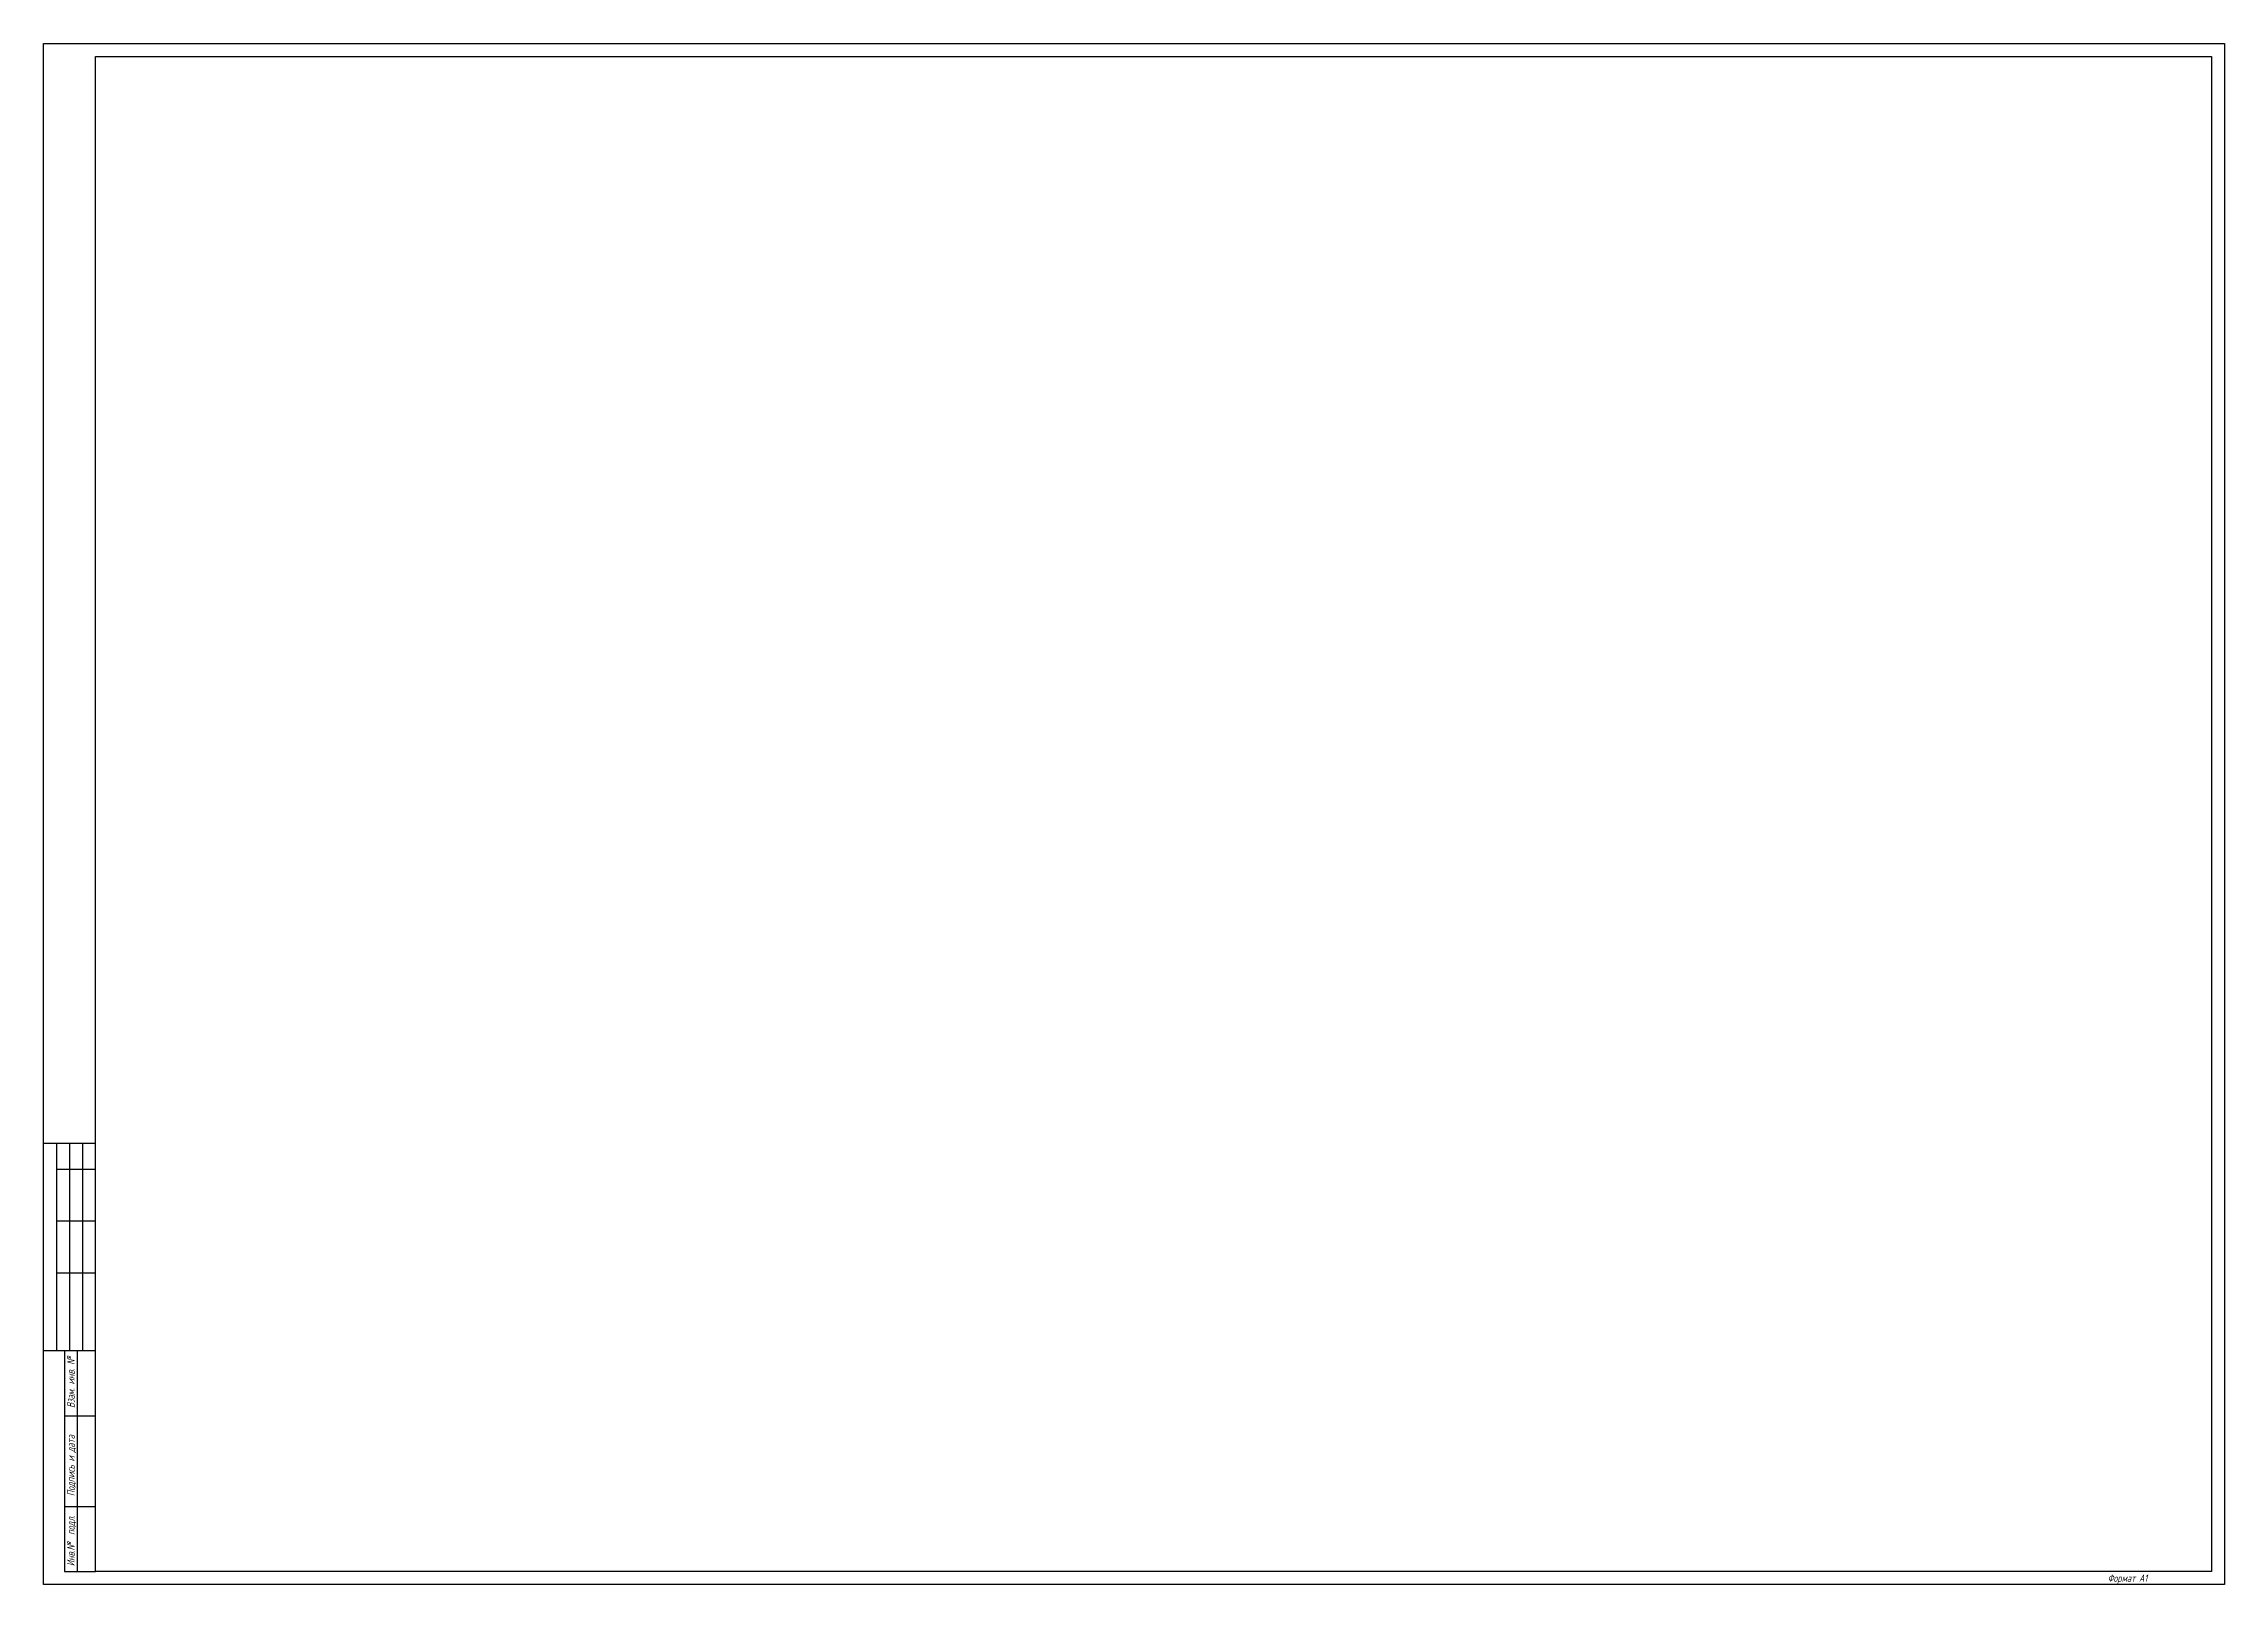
# Paper-space layout 'Лист_А1' of a CAD drawing. Header units: millimetres. Extents: x 0 to 841, y 0 to 594.
import ezdxf

# ---------------------------------------------------------------- set-up
doc = ezdxf.new("R2010")
doc.units = ezdxf.units.MM
doc.styles.add('ISOSPEUR', font='isocpeur.ttf')

# ---------------------------------------------------------------- blocks, each defined once
blk = doc.blocks.new('A1')
for points in [[(1, 1), (1, 595), (842, 595), (842, 1)], [(21, 6), (21, 590), (837, 590), (837, 6)]]:
    blk.add_lwpolyline(points, close=True)
for points in [[(21, 171), (1, 171)], [(6, 171), (6, 91)], [(11, 171), (11, 91)], [(16, 171), (16, 91)], [(21, 161), (6, 161)], [(21, 141), (6, 141)], [(21, 121), (6, 121)], [(21, 91), (1, 91)], [(21, 91), (14, 91), (9, 91), (9, 6), (21, 6)], [(14, 91), (14, 6)], [(9, 66), (21, 66)], [(9, 31), (21, 31)]]:
    blk.add_lwpolyline(points)
at = {"style": 'ISOSPEUR', "oblique": 15, "width": 0.75}
for s, p in [('Взам. инв. №', (13, 69)), ('Подпись и дата', (13, 35)), ('Инв.№  подл.', (13, 8))]:
    blk.add_text(s, height=3, rotation=90, dxfattribs=at).set_placement(p)
at = {"style": 'ISOSPEUR', "oblique": 15, "width": 0.8}
blk.add_text('Фоpмат А1', height=2.8, dxfattribs=at).set_placement((797, 2))

psp = doc.layouts.new('Лист_А1')

# ---------------------------------------------------------------- block references
psp.add_blockref('A1', (-1, -1))

doc.saveas('drawing.dxf')
